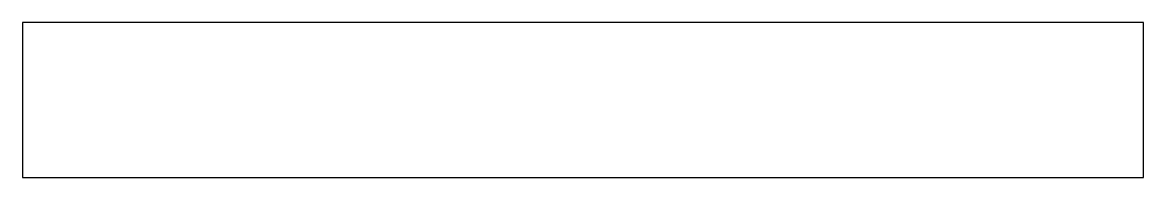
# Model space of a CAD drawing. Header units: millimetres. Extents: x 0 to 194, y 0 to 27.
import ezdxf

# ---------------------------------------------------------------- set-up
doc = ezdxf.new("R2010")
doc.units = ezdxf.units.MM
doc.layers.add('CUT_OUTER', color=7, linetype='Continuous')

msp = doc.modelspace()

# ---------------------------------------------------------------- linework, layer by layer
at = {"layer": 'CUT_OUTER'}
msp.add_lwpolyline([(0, 0), (193.904, 0), (193.904, 26.952), (0, 26.952)], close=True, dxfattribs=at)

doc.saveas('drawing.dxf')
